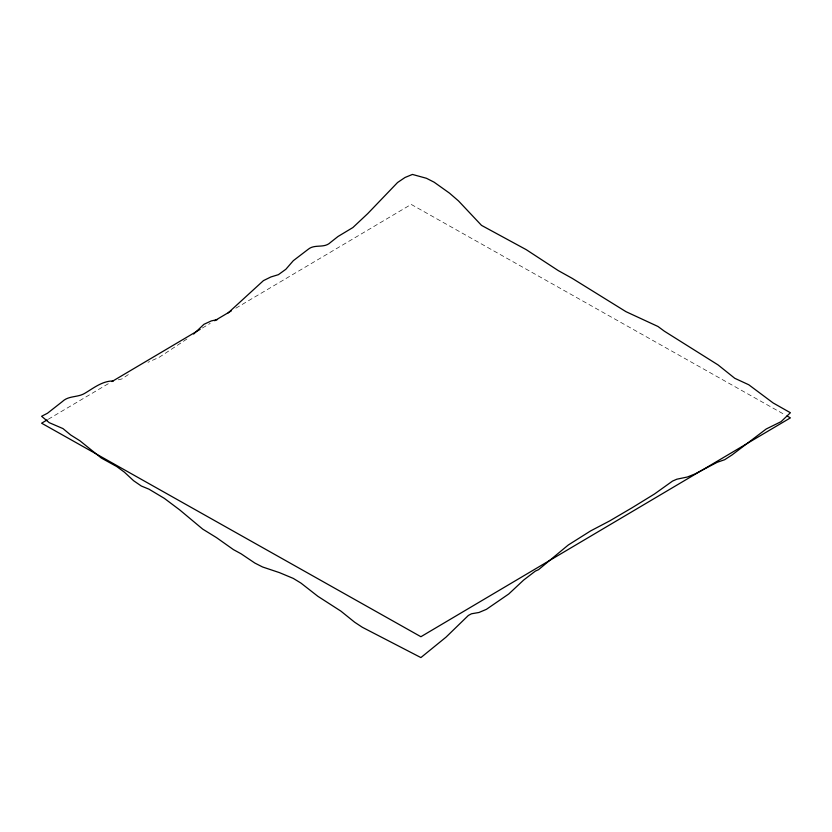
<?xml version="1.0" encoding="UTF-8"?>
<svg xmlns="http://www.w3.org/2000/svg" width="832" height="832" viewBox="0 0 832 832"><rect width="100%" height="100%" fill="white"/><g stroke="black" fill="none" stroke-linecap="round" stroke-linejoin="round"><path stroke-width="0.62" stroke-dasharray="4.16 3.12" d="M186.857 339.04L159.245 357.271L148.034 362.284M128.326 374.587L122.002 378.893L118.248 379.86M48.298 419.234L109.71 382.876M202.384 328.016L210.205 323.388M235.882 308.183L411.185 204.402L784.742 414.7"/><path stroke-width="1.25" d="M228.124 312.936L263.442 280.623L270.889 276.962L278.408 274.664L285.854 269.277L293.301 260.697L308.131 249.35C314.891 243.693 324.064 248.747 330.543 242.393L337.99 236.506L352.882 227.552L367.713 213.626L397.571 182.51L405.018 177.486L412.433 174.439L426.452 178.287L434.127 182.198L449.478 193.128L458.474 200.897L481.499 225.368L526.219 249.652L558.241 270.577L572.26 278.377L625.986 311.678L658.008 326.498L664.352 331.188L718.078 364.926L734.76 378.29L748.779 384.769L773.136 402.958L790.4 412.734L781.092 421.647L766.199 429L732.118 454.875L724.672 459.711L717.226 462.29L694.886 473.99L687.44 476.986L676.853 479.201L672.547 481.073L654.514 493.979L632.174 507.707L609.835 520.832L590.637 530.91L568.298 544.991L538.522 569.681L535.371 571.095L523.63 580.081L508.737 593.996L486.398 609.346L478.951 612.487L471.505 613.777L468.354 615.462L446.014 637.156L420.898 657.582L362.346 627.286L354.671 622.232L340.881 611.125L317.855 596.294L300.934 583.076L293.259 578.396L279.469 572.634L262.558 566.977L254.883 563.077L241.093 553.8L233.418 549.609L216.497 537.628L202.717 529.121L179.681 509.881L164.33 498.358L148.98 489.174L141.305 486.013L133.63 480.74L124.394 472.16L116.719 466.544L101.369 458.078L79.903 440.773L70.658 434.959L62.982 428.594L49.202 422.656L41.6 416.281L47.455 413.265L62.348 401.575C68.64 395.481 77.678 397.644 84.77 393.328C93.6 388.076 102.419 380.879 113.256 380.962M193.648 334.058L203.934 324.314L211.307 320.913L217.526 319.561M47.185 419.89L41.6 423.197L420.898 636.719L790.4 417.882L786.999 415.969M111.946 381.555L200.148 329.337M214.666 320.746L231.41 310.825"/></g></svg>
